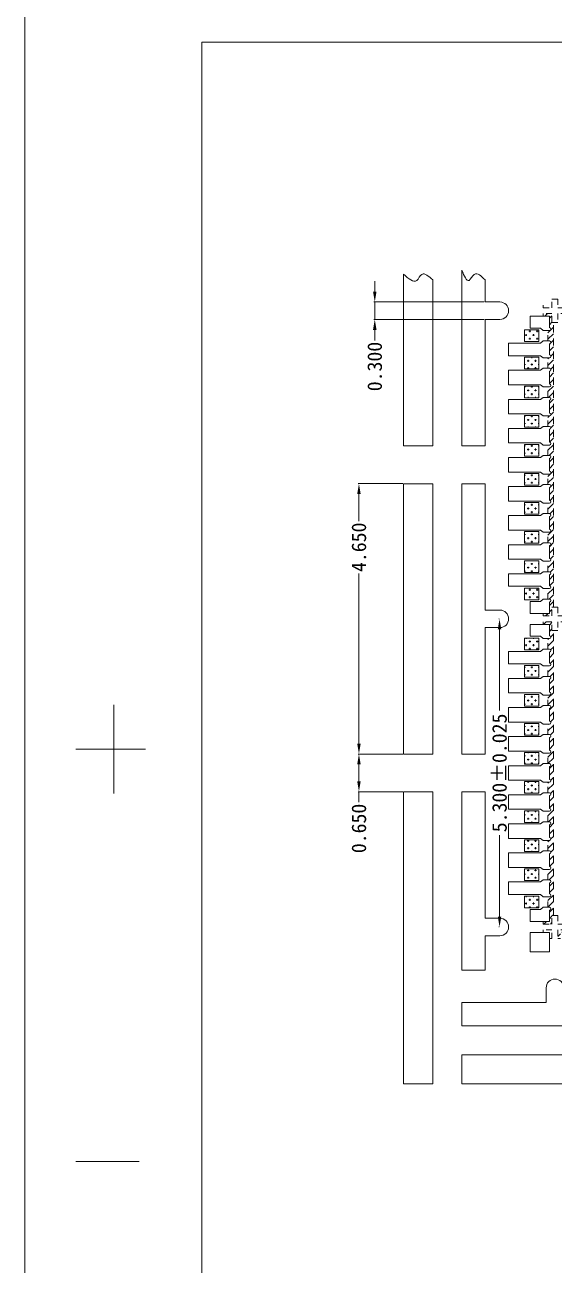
# Model space of a CAD drawing. Header units: millimetres. Extents: x 4544 to 5081, y 1539 to 1788.
# Drawn here: x 5007.28 to 5016.38, y 1755.67 to 1777 of the extents above; entities that cross this region are included whole.
import ezdxf

# ---------------------------------------------------------------- set-up
doc = ezdxf.new("R2010")
doc.units = ezdxf.units.MM
doc.linetypes.add('HIDDEN', pattern=[0.375, 0.25, -0.125])
for name, color, linetype in [('1D', 4, 'Continuous'), ('2D', 4, 'Continuous'), ('EACH', 4, 'Continuous'), ('PLATING', 3, 'Continuous'), ('图层1实体', 7, 'Continuous')]:
    doc.layers.add(name, color=color, linetype=linetype)
doc.layers.add('标注线', color=3, linetype='Continuous', lineweight=18)
doc.styles.get("Standard").update_dxf_attribs({"font": ''})
doc.styles.get('Standard').set_extended_font_data('SimSun')
doc.dimstyles.new('ISO-25', dxfattribs={"dimtxt": 0.1, "dimasz": 0.08, "dimexe": 0.015, "dimexo": 0.015, "dimgap": 0.02, "dimtad": 0, "dimzin": 1, "dimdsep": 46, "dimtxsty": 'Standard', "dimcen": 0.1, "dimadec": 0, "dimazin": 0, "dimtfac": 1, "dimtmove": 0, "dimatfit": 3, "dimfxl": 1, "dimarcsym": 0})
pattern_1 = [(0, (-4196.66482, -1663.62), (0.0635, 0.0635), [0.03175, -0.09525]), (90, (-4196.64895, -1663.63588), (-0.0635, 0.0635), [0.03175, -0.09525])]
pattern_2 = [(0, (-4198.41482, -1663.62), (0.0635, 0.0635), [0.03175, -0.09525]), (90, (-4198.39895, -1663.63588), (-0.0635, 0.0635), [0.03175, -0.09525])]

# ---------------------------------------------------------------- blocks, each defined once
blk = doc.blocks.new('*D208')
at = {"layer": 'Defpoints', "color": 0}
for p in [(5015.446, 1766.785), (5015.44, 1761.485), (5015.446, 1761.485)]:
    blk.add_point(p, dxfattribs=at)
at = {"layer": '标注线', "color": 0, "lineweight": 5}
for p, q in [((5015.431, 1766.785), (5015.425, 1766.785)), ((5015.44, 1766.605), (5015.44, 1765.206)), ((5015.44, 1761.665), (5015.44, 1763.064)), ((5015.431, 1761.485), (5015.425, 1761.485))]:
    blk.add_line(p, q, dxfattribs=at)
at = {"layer": '标注线', "color": 0}
for points in [[(5015.47, 1766.605), (5015.41, 1766.605), (5015.44, 1766.785)], [(5015.41, 1761.665), (5015.47, 1761.665), (5015.44, 1761.485)]]:
    blk.add_solid(points, dxfattribs=at)
at = {"layer": '标注线', "color": 0, "lineweight": 5, "insert": (5015.44, 1764.135), "char_height": 0.25, "attachment_point": 5, "rotation": 90}
blk.add_mtext('5.300%%p0.025', dxfattribs=at)
blk = doc.blocks.new('*D211')
at = {"layer": 'Defpoints', "color": 0}
for p in [(5013.776, 1764.46), (5013.023, 1763.81), (5013.791, 1763.81)]:
    blk.add_point(p, dxfattribs=at)
at = {"layer": '标注线', "color": 0, "lineweight": 5}
for p, q in [((5013.761, 1764.46), (5013.008, 1764.46)), ((5013.023, 1764.28), (5013.023, 1763.99)), ((5013.776, 1763.81), (5013.008, 1763.81)), ((5013.023, 1763.81), (5013.023, 1763.63))]:
    blk.add_line(p, q, dxfattribs=at)
at = {"layer": '标注线', "color": 0}
for points in [[(5013.053, 1764.28), (5012.993, 1764.28), (5013.023, 1764.46)], [(5012.993, 1763.99), (5013.053, 1763.99), (5013.023, 1763.81)]]:
    blk.add_solid(points, dxfattribs=at)
at = {"layer": '标注线', "color": 0, "lineweight": 5, "insert": (5013.023, 1763.18), "char_height": 0.25, "attachment_point": 5, "rotation": 90}
blk.add_mtext('0.650', dxfattribs=at)
blk = doc.blocks.new('*D249')
at = {"layer": 'Defpoints', "color": 0}
for p in [(5013.023, 1769.11), (5013.791, 1769.11), (5013.791, 1764.46)]:
    blk.add_point(p, dxfattribs=at)
at = {"layer": '标注线', "color": 0, "lineweight": 5}
for p, q in [((5013.776, 1769.11), (5013.008, 1769.11)), ((5013.023, 1768.93), (5013.023, 1768.467)), ((5013.023, 1764.64), (5013.023, 1767.564)), ((5013.776, 1764.46), (5013.008, 1764.46))]:
    blk.add_line(p, q, dxfattribs=at)
at = {"layer": '标注线', "color": 0}
for points in [[(5013.053, 1768.93), (5012.993, 1768.93), (5013.023, 1769.11)], [(5012.993, 1764.64), (5013.053, 1764.64), (5013.023, 1764.46)]]:
    blk.add_solid(points, dxfattribs=at)
at = {"layer": '标注线', "color": 0, "lineweight": 5, "insert": (5013.023, 1768.016), "char_height": 0.25, "attachment_point": 5, "rotation": 90}
blk.add_mtext('4.650', dxfattribs=at)
blk = doc.blocks.new('*D256')
at = {"layer": 'Defpoints', "color": 0}
for p in [(5015.191, 1772.235), (5013.295, 1771.935), (5015.191, 1771.935)]:
    blk.add_point(p, dxfattribs=at)
at = {"layer": '标注线', "color": 0, "lineweight": 5}
for p, q in [((5013.295, 1772.415), (5013.295, 1772.595)), ((5015.176, 1772.235), (5013.28, 1772.235)), ((5013.295, 1772.235), (5013.295, 1771.935)), ((5015.176, 1771.935), (5013.28, 1771.935)), ((5013.295, 1771.755), (5013.295, 1771.575))]:
    blk.add_line(p, q, dxfattribs=at)
at = {"layer": '标注线', "color": 0}
for points in [[(5013.265, 1772.415), (5013.325, 1772.415), (5013.295, 1772.235)], [(5013.325, 1771.755), (5013.265, 1771.755), (5013.295, 1771.935)]]:
    blk.add_solid(points, dxfattribs=at)
at = {"layer": '标注线', "color": 0, "lineweight": 5, "insert": (5013.295, 1771.125), "char_height": 0.25, "attachment_point": 5, "rotation": 90}
blk.add_mtext('0.300', dxfattribs=at)

msp = doc.modelspace()

# ---------------------------------------------------------------- hatches: boundary and pattern name
at = {"layer": 'EACH', "lineweight": 5}
h = msp.add_hatch(dxfattribs=at)
h.set_pattern_fill('ANSI31', color=256, scale=0.025)
h.paths.add_polyline_path([(5016.2964, 1766.6896), (5016.2964, 1766.4946, -1), (5016.2964, 1766.4446), (5016.2714, 1766.4446), (5016.2714, 1766.2646), (5016.2964, 1766.2646, -1), (5016.2964, 1766.2146), (5016.2964, 1766.0246, -1), (5016.2964, 1765.9746), (5016.2714, 1765.9746), (5016.2714, 1765.7946), (5016.2964, 1765.7946, -1), (5016.2964, 1765.7446), (5016.2964, 1765.5246, -1), (5016.2964, 1765.4746), (5016.2714, 1765.4746), (5016.2714, 1765.2946), (5016.2964, 1765.2946, -1), (5016.2964, 1765.2446), (5016.2964, 1765.0246, -1), (5016.2964, 1764.9746), (5016.2714, 1764.9746), (5016.2714, 1764.7946), (5016.2964, 1764.7946, -1), (5016.2964, 1764.7446), (5016.2964, 1764.5246, -1), (5016.2964, 1764.4746), (5016.2714, 1764.4746), (5016.2714, 1764.2946), (5016.2964, 1764.2946, -1), (5016.2964, 1764.2446), (5016.2964, 1764.0246, -1), (5016.2964, 1763.9746), (5016.2714, 1763.9746), (5016.2714, 1763.7946), (5016.2964, 1763.7946, -1), (5016.2964, 1763.7446), (5016.2964, 1763.5246, -1), (5016.2964, 1763.4746), (5016.2714, 1763.4746), (5016.2714, 1763.2946), (5016.2964, 1763.2946, -1), (5016.2964, 1763.2446), (5016.2964, 1763.0246, -1), (5016.2964, 1762.9746), (5016.2714, 1762.9746), (5016.2714, 1762.7946), (5016.2964, 1762.7946, -1), (5016.2964, 1762.7446), (5016.2964, 1762.5246, -1), (5016.2964, 1762.4746), (5016.2714, 1762.4746), (5016.2714, 1762.2946), (5016.2964, 1762.2946, -1), (5016.2964, 1762.2446), (5016.2964, 1762.0546, -1), (5016.2964, 1762.0046), (5016.2714, 1762.0046), (5016.2714, 1761.8246), (5016.2964, 1761.8246, -1), (5016.2964, 1761.7746), (5016.2964, 1761.5796), (5016.1914, 1761.5796), (5016.1914, 1761.5346), (5016.3414, 1761.5346), (5016.3414, 1761.6846), (5016.3664, 1761.6846), (5016.3664, 1766.5846), (5016.3414, 1766.5846), (5016.3414, 1766.7346), (5016.1914, 1766.7346), (5016.1914, 1766.6896)])
h.paths.add_polyline_path([(5016.4414, 1761.2846), (5016.4414, 1761.4346), (5016.5914, 1761.4346), (5016.5914, 1761.4596), (5021.4914, 1761.4596), (5021.4914, 1761.4346), (5021.6414, 1761.4346), (5021.6414, 1761.2846), (5021.5964, 1761.2846), (5021.5964, 1761.3896), (5021.4014, 1761.3896, 1), (5021.3514, 1761.3896), (5021.3514, 1761.3646), (5021.1714, 1761.3646), (5021.1714, 1761.3896, 1), (5021.1214, 1761.3896), (5020.9314, 1761.3896, 1), (5020.8814, 1761.3896), (5020.8814, 1761.3646), (5020.7014, 1761.3646), (5020.7014, 1761.3896, 1), (5020.6514, 1761.3896), (5020.4314, 1761.3896, 1), (5020.3814, 1761.3896), (5020.3814, 1761.3646), (5020.2014, 1761.3646), (5020.2014, 1761.3896, 1), (5020.1514, 1761.3896), (5019.9314, 1761.3896, 1), (5019.8814, 1761.3896), (5019.8814, 1761.3646), (5019.7014, 1761.3646), (5019.7014, 1761.3896, 1), (5019.6514, 1761.3896), (5019.4314, 1761.3896, 1), (5019.3814, 1761.3896), (5019.3814, 1761.3646), (5019.2014, 1761.3646), (5019.2014, 1761.3896, 1), (5019.1514, 1761.3896), (5018.9314, 1761.3896, 1), (5018.8814, 1761.3896), (5018.8814, 1761.3646), (5018.7014, 1761.3646), (5018.7014, 1761.3896, 1), (5018.6514, 1761.3896), (5018.4314, 1761.3896, 1), (5018.3814, 1761.3896), (5018.3814, 1761.3646), (5018.2014, 1761.3646), (5018.2014, 1761.3896, 1), (5018.1514, 1761.3896), (5017.9314, 1761.3896, 1), (5017.8814, 1761.3896), (5017.8814, 1761.3646), (5017.7014, 1761.3646), (5017.7014, 1761.3896, 1), (5017.6514, 1761.3896), (5017.4314, 1761.3896, 1), (5017.3814, 1761.3896), (5017.3814, 1761.3646), (5017.2014, 1761.3646), (5017.2014, 1761.3896, 1), (5017.1514, 1761.3896), (5016.9614, 1761.3896, 1), (5016.9114, 1761.3896), (5016.9114, 1761.3646), (5016.7314, 1761.3646), (5016.7314, 1761.3896, 1), (5016.6814, 1761.3896), (5016.4864, 1761.3896), (5016.4864, 1761.2846)])
h.paths.add_polyline_path([(5021.7414, 1761.2846), (5021.7414, 1761.4346), (5021.8914, 1761.4346), (5021.8914, 1761.4596), (5026.7914, 1761.4596), (5026.7914, 1761.4346), (5026.9414, 1761.4346), (5026.9414, 1761.2846), (5026.8964, 1761.2846), (5026.8964, 1761.3896), (5026.7014, 1761.3896, 1), (5026.6514, 1761.3896), (5026.6514, 1761.3646), (5026.4714, 1761.3646), (5026.4714, 1761.3896, 1), (5026.4214, 1761.3896), (5026.2314, 1761.3896, 1), (5026.1814, 1761.3896), (5026.1814, 1761.3646), (5026.0014, 1761.3646), (5026.0014, 1761.3896, 1), (5025.9514, 1761.3896), (5025.7314, 1761.3896, 1), (5025.6814, 1761.3896), (5025.6814, 1761.3646), (5025.5014, 1761.3646), (5025.5014, 1761.3896, 1), (5025.4514, 1761.3896), (5025.2314, 1761.3896, 1), (5025.1814, 1761.3896), (5025.1814, 1761.3646), (5025.0014, 1761.3646), (5025.0014, 1761.3896, 1), (5024.9514, 1761.3896), (5024.7314, 1761.3896, 1), (5024.6814, 1761.3896), (5024.6814, 1761.3646), (5024.5014, 1761.3646), (5024.5014, 1761.3896, 1), (5024.4514, 1761.3896), (5024.2314, 1761.3896, 1), (5024.1814, 1761.3896), (5024.1814, 1761.3646), (5024.0014, 1761.3646), (5024.0014, 1761.3896, 1), (5023.9514, 1761.3896), (5023.7314, 1761.3896, 1), (5023.6814, 1761.3896), (5023.6814, 1761.3646), (5023.5014, 1761.3646), (5023.5014, 1761.3896, 1), (5023.4514, 1761.3896), (5023.2314, 1761.3896, 1), (5023.1814, 1761.3896), (5023.1814, 1761.3646), (5023.0014, 1761.3646), (5023.0014, 1761.3896, 1), (5022.9514, 1761.3896), (5022.7314, 1761.3896, 1), (5022.6814, 1761.3896), (5022.6814, 1761.3646), (5022.5014, 1761.3646), (5022.5014, 1761.3896, 1), (5022.4514, 1761.3896), (5022.2614, 1761.3896, 1), (5022.2114, 1761.3896), (5022.2114, 1761.3646), (5022.0314, 1761.3646), (5022.0314, 1761.3896, 1), (5021.9814, 1761.3896), (5021.7864, 1761.3896), (5021.7864, 1761.2846)])
h.paths.add_polyline_path([(5016.2964, 1771.9896), (5016.2964, 1771.7946, -1), (5016.2964, 1771.7446), (5016.2714, 1771.7446), (5016.2714, 1771.5646), (5016.2964, 1771.5646, -1), (5016.2964, 1771.5146), (5016.2964, 1771.3246, -1), (5016.2964, 1771.2746), (5016.2714, 1771.2746), (5016.2714, 1771.0946), (5016.2964, 1771.0946, -1), (5016.2964, 1771.0446), (5016.2964, 1770.8246, -1), (5016.2964, 1770.7746), (5016.2714, 1770.7746), (5016.2714, 1770.5946), (5016.2964, 1770.5946, -1), (5016.2964, 1770.5446), (5016.2964, 1770.3246, -1), (5016.2964, 1770.2746), (5016.2714, 1770.2746), (5016.2714, 1770.0946), (5016.2964, 1770.0946, -1), (5016.2964, 1770.0446), (5016.2964, 1769.8246, -1), (5016.2964, 1769.7746), (5016.2714, 1769.7746), (5016.2714, 1769.5946), (5016.2964, 1769.5946, -1), (5016.2964, 1769.5446), (5016.2964, 1769.3246, -1), (5016.2964, 1769.2746), (5016.2714, 1769.2746), (5016.2714, 1769.0946), (5016.2964, 1769.0946, -1), (5016.2964, 1769.0446), (5016.2964, 1768.8246, -1), (5016.2964, 1768.7746), (5016.2714, 1768.7746), (5016.2714, 1768.5946), (5016.2964, 1768.5946, -1), (5016.2964, 1768.5446), (5016.2964, 1768.3246, -1), (5016.2964, 1768.2746), (5016.2714, 1768.2746), (5016.2714, 1768.0946), (5016.2964, 1768.0946, -1), (5016.2964, 1768.0446), (5016.2964, 1767.8246, -1), (5016.2964, 1767.7746), (5016.2714, 1767.7746), (5016.2714, 1767.5946), (5016.2964, 1767.5946, -1), (5016.2964, 1767.5446), (5016.2964, 1767.3546, -1), (5016.2964, 1767.3046), (5016.2714, 1767.3046), (5016.2714, 1767.1246), (5016.2964, 1767.1246, -1), (5016.2964, 1767.0746), (5016.2964, 1766.8796), (5016.1914, 1766.8796), (5016.1914, 1766.8346), (5016.3414, 1766.8346), (5016.3414, 1766.9846), (5016.3664, 1766.9846), (5016.3664, 1771.8846), (5016.3414, 1771.8846), (5016.3414, 1772.0346), (5016.1914, 1772.0346), (5016.1914, 1771.9896)])
at = {"layer": 'PLATING', "lineweight": 5}
h = msp.add_hatch(dxfattribs=at)
h.set_pattern_fill('CROSS', color=3, scale=0.01)
h.set_pattern_definition(pattern_2)
h.paths.add_polyline_path([(5016.1164, 1771.7546), (5016.1164, 1771.5546), (5015.8664, 1771.5546), (5015.8664, 1771.7546)])
h = msp.add_hatch(dxfattribs=at)
h.set_pattern_fill('CROSS', color=3, scale=0.01)
h.set_pattern_definition(pattern_1)
h.paths.add_polyline_path([(5016.1164, 1771.2846), (5016.1164, 1771.0846), (5015.8664, 1771.0846), (5015.8664, 1771.2846)])
h = msp.add_hatch(dxfattribs=at)
h.set_pattern_fill('CROSS', color=3, scale=0.01)
h.set_pattern_definition(pattern_1)
h.paths.add_polyline_path([(5016.1164, 1770.7846), (5016.1164, 1770.5846), (5015.8664, 1770.5846), (5015.8664, 1770.7846)])
h = msp.add_hatch(dxfattribs=at)
h.set_pattern_fill('CROSS', color=3, scale=0.01)
h.set_pattern_definition(pattern_1)
h.paths.add_polyline_path([(5016.1164, 1770.2846), (5016.1164, 1770.0846), (5015.8664, 1770.0846), (5015.8664, 1770.2846)])
h = msp.add_hatch(dxfattribs=at)
h.set_pattern_fill('CROSS', color=3, scale=0.01)
h.set_pattern_definition(pattern_1)
h.paths.add_polyline_path([(5016.1164, 1769.7846), (5016.1164, 1769.5846), (5015.8664, 1769.5846), (5015.8664, 1769.7846)])
h = msp.add_hatch(dxfattribs=at)
h.set_pattern_fill('CROSS', color=3, scale=0.01)
h.set_pattern_definition(pattern_1)
h.paths.add_polyline_path([(5016.1164, 1769.2846), (5016.1164, 1769.0846), (5015.8664, 1769.0846), (5015.8664, 1769.2846)])
h = msp.add_hatch(dxfattribs=at)
h.set_pattern_fill('CROSS', color=3, scale=0.01)
h.set_pattern_definition(pattern_1)
h.paths.add_polyline_path([(5016.1164, 1768.7846), (5016.1164, 1768.5846), (5015.8664, 1768.5846), (5015.8664, 1768.7846)])
h = msp.add_hatch(dxfattribs=at)
h.set_pattern_fill('CROSS', color=3, scale=0.01)
h.set_pattern_definition(pattern_1)
h.paths.add_polyline_path([(5016.1164, 1768.2846), (5016.1164, 1768.0846), (5015.8664, 1768.0846), (5015.8664, 1768.2846)])
h = msp.add_hatch(dxfattribs=at)
h.set_pattern_fill('CROSS', color=3, scale=0.01)
h.set_pattern_definition(pattern_1)
h.paths.add_polyline_path([(5016.1164, 1767.7846), (5016.1164, 1767.5846), (5015.8664, 1767.5846), (5015.8664, 1767.7846)])
h = msp.add_hatch(dxfattribs=at)
h.set_pattern_fill('CROSS', color=3, scale=0.01)
h.set_pattern_definition(pattern_2)
h.paths.add_polyline_path([(5015.8664, 1767.1146), (5015.8664, 1767.3146), (5016.1164, 1767.3146), (5016.1164, 1767.1146)])
h = msp.add_hatch(dxfattribs=at)
h.set_pattern_fill('CROSS', color=3, scale=0.01)
h.set_pattern_definition(pattern_2)
h.paths.add_polyline_path([(5016.1164, 1766.4546), (5016.1164, 1766.2546), (5015.8664, 1766.2546), (5015.8664, 1766.4546)])
h = msp.add_hatch(dxfattribs=at)
h.set_pattern_fill('CROSS', color=3, scale=0.01)
h.set_pattern_definition(pattern_1)
h.paths.add_polyline_path([(5016.1164, 1765.9846), (5016.1164, 1765.7846), (5015.8664, 1765.7846), (5015.8664, 1765.9846)])
h = msp.add_hatch(dxfattribs=at)
h.set_pattern_fill('CROSS', color=3, scale=0.01)
h.set_pattern_definition(pattern_1)
h.paths.add_polyline_path([(5016.1164, 1765.4846), (5016.1164, 1765.2846), (5015.8664, 1765.2846), (5015.8664, 1765.4846)])
h = msp.add_hatch(dxfattribs=at)
h.set_pattern_fill('CROSS', color=3, scale=0.01)
h.set_pattern_definition(pattern_1)
h.paths.add_polyline_path([(5016.1164, 1764.9846), (5016.1164, 1764.7846), (5015.8664, 1764.7846), (5015.8664, 1764.9846)])
h = msp.add_hatch(dxfattribs=at)
h.set_pattern_fill('CROSS', color=3, scale=0.01)
h.set_pattern_definition(pattern_1)
h.paths.add_polyline_path([(5016.1164, 1764.4846), (5016.1164, 1764.2846), (5015.8664, 1764.2846), (5015.8664, 1764.4846)])
h = msp.add_hatch(dxfattribs=at)
h.set_pattern_fill('CROSS', color=3, scale=0.01)
h.set_pattern_definition(pattern_1)
h.paths.add_polyline_path([(5016.1164, 1763.9846), (5016.1164, 1763.7846), (5015.8664, 1763.7846), (5015.8664, 1763.9846)])
h = msp.add_hatch(dxfattribs=at)
h.set_pattern_fill('CROSS', color=3, scale=0.01)
h.set_pattern_definition(pattern_1)
h.paths.add_polyline_path([(5016.1164, 1763.4846), (5016.1164, 1763.2846), (5015.8664, 1763.2846), (5015.8664, 1763.4846)])
h = msp.add_hatch(dxfattribs=at)
h.set_pattern_fill('CROSS', color=3, scale=0.01)
h.set_pattern_definition(pattern_1)
h.paths.add_polyline_path([(5016.1164, 1762.9846), (5016.1164, 1762.7846), (5015.8664, 1762.7846), (5015.8664, 1762.9846)])
h = msp.add_hatch(dxfattribs=at)
h.set_pattern_fill('CROSS', color=3, scale=0.01)
h.set_pattern_definition(pattern_1)
h.paths.add_polyline_path([(5016.1164, 1762.4846), (5016.1164, 1762.2846), (5015.8664, 1762.2846), (5015.8664, 1762.4846)])
h = msp.add_hatch(dxfattribs=at)
h.set_pattern_fill('CROSS', color=3, scale=0.01)
h.set_pattern_definition(pattern_2)
h.paths.add_polyline_path([(5015.8664, 1761.8146), (5015.8664, 1762.0146), (5016.1164, 1762.0146), (5016.1164, 1761.8146)])

# ---------------------------------------------------------------- linework, layer by layer
at = {"lineweight": 5}
for p, q in [((5015.9664, 1771.9896), (5015.9664, 1771.7846)), ((5016.1414, 1771.7846), (5015.9664, 1771.7846)), ((5016.1914, 1771.7446), (5016.1414, 1771.7846)), ((5016.2964, 1771.7446), (5016.1914, 1771.7446)), ((5015.5914, 1771.5246), (5015.5914, 1771.3096)), ((5016.1414, 1771.5246), (5015.5914, 1771.5246)), ((5016.1914, 1771.5646), (5016.1414, 1771.5246)), ((5016.2964, 1771.5646), (5016.1914, 1771.5646)), ((5016.1414, 1771.3096), (5015.5914, 1771.3096)), ((5016.1914, 1771.2746), (5016.1414, 1771.3096)), ((5016.2964, 1771.2746), (5016.1914, 1771.2746)), ((5015.5914, 1771.0596), (5015.5914, 1770.8096)), ((5016.1414, 1771.0596), (5015.5914, 1771.0596)), ((5016.1914, 1771.0946), (5016.1414, 1771.0596)), ((5016.2964, 1771.0946), (5016.1914, 1771.0946)), ((5016.1414, 1770.8096), (5015.5914, 1770.8096)), ((5016.1914, 1770.7746), (5016.1414, 1770.8096)), ((5016.2964, 1770.7746), (5016.1914, 1770.7746)), ((5015.5914, 1770.5596), (5015.5914, 1770.3096)), ((5016.1414, 1770.5596), (5015.5914, 1770.5596)), ((5016.1914, 1770.5946), (5016.1414, 1770.5596)), ((5016.2964, 1770.5946), (5016.1914, 1770.5946)), ((5016.1414, 1770.3096), (5015.5914, 1770.3096)), ((5016.1914, 1770.2746), (5016.1414, 1770.3096)), ((5016.2964, 1770.2746), (5016.1914, 1770.2746)), ((5015.5914, 1770.0596), (5015.5914, 1769.8096)), ((5016.1414, 1770.0596), (5015.5914, 1770.0596)), ((5016.1914, 1770.0946), (5016.1414, 1770.0596)), ((5016.2964, 1770.0946), (5016.1914, 1770.0946)), ((5016.1414, 1769.8096), (5015.5914, 1769.8096)), ((5016.1914, 1769.7746), (5016.1414, 1769.8096)), ((5016.2964, 1769.7746), (5016.1914, 1769.7746)), ((5015.5914, 1769.5596), (5015.5914, 1769.3096)), ((5016.1414, 1769.5596), (5015.5914, 1769.5596)), ((5016.1914, 1769.5946), (5016.1414, 1769.5596)), ((5016.2964, 1769.5946), (5016.1914, 1769.5946)), ((5016.1414, 1769.3096), (5015.5914, 1769.3096)), ((5016.1914, 1769.2746), (5016.1414, 1769.3096)), ((5016.2964, 1769.2746), (5016.1914, 1769.2746)), ((5015.5914, 1769.0596), (5015.5914, 1768.8096)), ((5016.1414, 1769.0596), (5015.5914, 1769.0596)), ((5016.1914, 1769.0946), (5016.1414, 1769.0596)), ((5016.2964, 1769.0946), (5016.1914, 1769.0946)), ((5016.1414, 1768.8096), (5015.5914, 1768.8096)), ((5016.1914, 1768.7746), (5016.1414, 1768.8096)), ((5016.2964, 1768.7746), (5016.1914, 1768.7746)), ((5015.5914, 1768.5596), (5015.5914, 1768.3096)), ((5016.1414, 1768.5596), (5015.5914, 1768.5596)), ((5016.1914, 1768.5946), (5016.1414, 1768.5596)), ((5016.2964, 1768.5946), (5016.1914, 1768.5946)), ((5016.1414, 1768.3096), (5015.5914, 1768.3096)), ((5016.1914, 1768.2746), (5016.1414, 1768.3096)), ((5016.2964, 1768.2746), (5016.1914, 1768.2746)), ((5015.5914, 1768.0596), (5015.5914, 1767.8096)), ((5016.1414, 1768.0596), (5015.5914, 1768.0596)), ((5016.1914, 1768.0946), (5016.1414, 1768.0596)), ((5016.2964, 1768.0946), (5016.1914, 1768.0946)), ((5016.1414, 1767.8096), (5015.5914, 1767.8096)), ((5016.1914, 1767.7746), (5016.1414, 1767.8096)), ((5016.2964, 1767.7746), (5016.1914, 1767.7746)), ((5015.5914, 1767.5596), (5015.5914, 1767.3446)), ((5016.1414, 1767.5596), (5015.5914, 1767.5596)), ((5016.1914, 1767.5946), (5016.1414, 1767.5596)), ((5016.2964, 1767.5946), (5016.1914, 1767.5946)), ((5016.1414, 1767.3446), (5015.5914, 1767.3446)), ((5016.1914, 1767.3046), (5016.1414, 1767.3446)), ((5016.1914, 1767.1246), (5016.1414, 1767.0846)), ((5016.2964, 1767.3046), (5016.1914, 1767.3046)), ((5016.2964, 1767.1246), (5016.1914, 1767.1246)), ((5015.9664, 1766.8796), (5015.9664, 1767.0846)), ((5016.1414, 1767.0846), (5015.9664, 1767.0846)), ((5015.9664, 1766.6896), (5015.9664, 1766.4846)), ((5016.1414, 1766.4846), (5015.9664, 1766.4846)), ((5016.1914, 1766.4446), (5016.1414, 1766.4846)), ((5016.1914, 1766.2646), (5016.1414, 1766.2246)), ((5016.2964, 1766.4446), (5016.1914, 1766.4446)), ((5016.2964, 1766.2646), (5016.1914, 1766.2646)), ((5015.5914, 1766.2246), (5015.5914, 1766.0096)), ((5016.1414, 1766.2246), (5015.5914, 1766.2246)), ((5016.1414, 1766.0096), (5015.5914, 1766.0096)), ((5016.1914, 1765.9746), (5016.1414, 1766.0096)), ((5016.2964, 1765.9746), (5016.1914, 1765.9746)), ((5015.5914, 1765.7596), (5015.5914, 1765.5096)), ((5016.1414, 1765.7596), (5015.5914, 1765.7596)), ((5016.1914, 1765.7946), (5016.1414, 1765.7596)), ((5016.2964, 1765.7946), (5016.1914, 1765.7946)), ((5016.1414, 1765.5096), (5015.5914, 1765.5096)), ((5016.1914, 1765.4746), (5016.1414, 1765.5096)), ((5016.2964, 1765.4746), (5016.1914, 1765.4746)), ((5015.5914, 1765.2596), (5015.5914, 1765.0096)), ((5016.1414, 1765.2596), (5015.5914, 1765.2596)), ((5016.1914, 1765.2946), (5016.1414, 1765.2596)), ((5016.2964, 1765.2946), (5016.1914, 1765.2946)), ((5016.1414, 1765.0096), (5015.5914, 1765.0096)), ((5016.1914, 1764.9746), (5016.1414, 1765.0096)), ((5016.1914, 1764.7946), (5016.1414, 1764.7596)), ((5016.2964, 1764.9746), (5016.1914, 1764.9746)), ((5016.2964, 1764.7946), (5016.1914, 1764.7946)), ((5015.5914, 1764.7596), (5015.5914, 1764.5096)), ((5016.1414, 1764.7596), (5015.5914, 1764.7596)), ((5016.1414, 1764.5096), (5015.5914, 1764.5096)), ((5016.1914, 1764.4746), (5016.1414, 1764.5096)), ((5016.2964, 1764.4746), (5016.1914, 1764.4746)), ((5015.5914, 1764.2596), (5015.5914, 1764.0096)), ((5016.1414, 1764.2596), (5015.5914, 1764.2596)), ((5016.1914, 1764.2946), (5016.1414, 1764.2596)), ((5016.2964, 1764.2946), (5016.1914, 1764.2946)), ((5016.1414, 1764.0096), (5015.5914, 1764.0096)), ((5016.1914, 1763.9746), (5016.1414, 1764.0096)), ((5016.2964, 1763.9746), (5016.1914, 1763.9746)), ((5014.2914, 1763.8096), (5013.7914, 1763.8096)), ((5015.1914, 1763.8096), (5014.7914, 1763.8096)), ((5014.7914, 1763.8096), (5014.7914, 1760.7396)), ((5015.1914, 1761.6346), (5015.1914, 1763.8096)), ((5015.5914, 1763.7596), (5015.5914, 1763.5096)), ((5016.1414, 1763.7596), (5015.5914, 1763.7596)), ((5016.1914, 1763.7946), (5016.1414, 1763.7596)), ((5016.2964, 1763.7946), (5016.1914, 1763.7946)), ((5016.1414, 1763.5096), (5015.5914, 1763.5096)), ((5016.1914, 1763.4746), (5016.1414, 1763.5096)), ((5016.1914, 1763.2946), (5016.1414, 1763.2596)), ((5016.2964, 1763.4746), (5016.1914, 1763.4746)), ((5016.2964, 1763.2946), (5016.1914, 1763.2946)), ((5015.5914, 1763.2596), (5015.5914, 1763.0096)), ((5016.1414, 1763.2596), (5015.5914, 1763.2596)), ((5016.1414, 1763.0096), (5015.5914, 1763.0096)), ((5016.1914, 1762.9746), (5016.1414, 1763.0096)), ((5016.2964, 1762.9746), (5016.1914, 1762.9746)), ((5015.5914, 1762.7596), (5015.5914, 1762.5096)), ((5016.1414, 1762.7596), (5015.5914, 1762.7596)), ((5016.1914, 1762.7946), (5016.1414, 1762.7596)), ((5016.2964, 1762.7946), (5016.1914, 1762.7946)), ((5016.1414, 1762.5096), (5015.5914, 1762.5096)), ((5016.1914, 1762.4746), (5016.1414, 1762.5096)), ((5016.2964, 1762.4746), (5016.1914, 1762.4746)), ((5015.5914, 1762.2596), (5015.5914, 1762.0446)), ((5016.1414, 1762.2596), (5015.5914, 1762.2596)), ((5016.1914, 1762.2946), (5016.1414, 1762.2596)), ((5016.2964, 1762.2946), (5016.1914, 1762.2946)), ((5016.1414, 1762.0446), (5015.5914, 1762.0446)), ((5016.1914, 1762.0046), (5016.1414, 1762.0446)), ((5016.2964, 1762.0046), (5016.1914, 1762.0046)), ((5015.9664, 1761.5796), (5015.9664, 1761.7846)), ((5016.1414, 1761.7846), (5015.9664, 1761.7846)), ((5016.1914, 1761.8246), (5016.1414, 1761.7846)), ((5016.2964, 1761.8246), (5016.1914, 1761.8246)), ((5015.4464, 1761.6346), (5015.1914, 1761.6346)), ((5015.1914, 1761.3346), (5015.4464, 1761.3346)), ((5015.1914, 1760.7396), (5015.1914, 1761.3346)), ((5015.1914, 1760.7396), (5014.7914, 1760.7396)), ((5016.2414, 1760.4396), (5016.2414, 1760.1846)), ((5014.7914, 1760.1846), (5014.7914, 1759.7846)), ((5016.2414, 1760.1846), (5014.7914, 1760.1846)), ((5014.7914, 1759.7846), (5018.7164, 1759.7846))]:
    msp.add_line(p, q, dxfattribs=at)
at = {"color": 1, "lineweight": 5}
for p, q in [((5014.2914, 1769.7596), (5013.7914, 1769.7596)), ((5014.2914, 1769.1096), (5013.7914, 1769.1096)), ((5014.2914, 1764.4596), (5013.7914, 1764.4596))]:
    msp.add_line(p, q, dxfattribs=at)
for points in [[(5013.7914, 1769.7596), (5013.7914, 1772.7127)], [(5014.2914, 1772.6159), (5014.2914, 1769.7596)], [(5013.7914, 1764.4596), (5013.7914, 1769.1096)], [(5014.2914, 1769.1096), (5014.2914, 1764.4596)]]:
    msp.add_lwpolyline(points, dxfattribs=at)
at = {"lineweight": 5}
msp.add_lwpolyline([(5014.7914, 1772.7843), (5014.7914, 1769.7596), (5015.1914, 1769.7596), (5015.1914, 1771.9346), (5015.4464, 1771.9346, 1), (5015.4464, 1772.2346), (5015.1914, 1772.2346), (5015.1914, 1772.6159)], format="xyb", dxfattribs=at)
for points in [[(5016.2964, 1771.7946), (5016.2964, 1771.9896), (5015.9664, 1771.9896)], [(5016.2964, 1771.3246), (5016.2964, 1771.5146)], [(5016.2964, 1770.8246), (5016.2964, 1771.0446)], [(5016.2964, 1770.3246), (5016.2964, 1770.5446)], [(5016.2964, 1769.8246), (5016.2964, 1770.0446)], [(5016.2964, 1769.3246), (5016.2964, 1769.5446)], [(5016.2964, 1768.8246), (5016.2964, 1769.0446)], [(5016.2964, 1768.3246), (5016.2964, 1768.5446)], [(5016.2964, 1767.8246), (5016.2964, 1768.0446)], [(5016.2964, 1767.3546), (5016.2964, 1767.5446)], [(5015.9664, 1766.8796), (5016.2964, 1766.8796), (5016.2964, 1767.0746)], [(5016.2964, 1766.4946), (5016.2964, 1766.6896), (5015.9664, 1766.6896)], [(5016.2964, 1766.0246), (5016.2964, 1766.2146)], [(5016.2964, 1765.5246), (5016.2964, 1765.7446)], [(5016.2964, 1765.0246), (5016.2964, 1765.2446)], [(5016.2964, 1764.5246), (5016.2964, 1764.7446)], [(5016.2964, 1764.0246), (5016.2964, 1764.2446)], [(5014.2914, 1763.8096), (5014.2914, 1758.7846), (5013.7914, 1758.7846), (5013.7914, 1763.8096)], [(5016.2964, 1763.5246), (5016.2964, 1763.7446)], [(5016.2964, 1763.0246), (5016.2964, 1763.2446)], [(5016.2964, 1762.5246), (5016.2964, 1762.7446)], [(5016.2964, 1762.0546), (5016.2964, 1762.2446)], [(5015.9664, 1761.5796), (5016.2964, 1761.5796), (5016.2964, 1761.7746)], [(5018.7164, 1758.7846), (5014.7914, 1758.7846), (5014.7914, 1759.2846), (5018.7164, 1759.2846)]]:
    msp.add_lwpolyline(points, dxfattribs=at)
msp.add_lwpolyline([(5015.4464, 1766.6346, 1), (5015.4464, 1766.9346), (5015.1914, 1766.9346), (5015.1914, 1769.1096), (5014.7914, 1769.1096), (5014.7914, 1764.4596), (5015.1914, 1764.4596), (5015.1914, 1766.6346)], format="xyb", close=True, dxfattribs=at)
msp.add_lwpolyline([(5016.2964, 1761.3896), (5015.9664, 1761.3896), (5015.9664, 1761.0596), (5016.2964, 1761.0596)], close=True, dxfattribs=at)
for centre, radius, start, end in [((5016.2964, 1771.7696), 0.025, 270, 90), ((5016.2964, 1771.5396), 0.025, 270, 90), ((5016.2964, 1771.2996), 0.025, 270, 90), ((5016.2964, 1771.0696), 0.025, 270, 90), ((5016.2964, 1770.7996), 0.025, 270, 90), ((5016.2964, 1770.5696), 0.025, 270, 90), ((5016.2964, 1770.2996), 0.025, 270, 90), ((5016.2964, 1770.0696), 0.025, 270, 90), ((5016.2964, 1769.7996), 0.025, 270, 90), ((5016.2964, 1769.5696), 0.025, 270, 90), ((5016.2964, 1769.2996), 0.025, 270, 90), ((5016.2964, 1769.0696), 0.025, 270, 90), ((5016.2964, 1768.7996), 0.025, 270, 90), ((5016.2964, 1768.5696), 0.025, 270, 90), ((5016.2964, 1768.2996), 0.025, 270, 90), ((5016.2964, 1768.0696), 0.025, 270, 90), ((5016.2964, 1767.7996), 0.025, 270, 90), ((5016.2964, 1767.5696), 0.025, 270, 90), ((5016.2964, 1767.3296), 0.025, 270, 90), ((5016.2964, 1767.0996), 0.025, 270, 90), ((5016.2964, 1766.4696), 0.025, 270, 90), ((5016.2964, 1766.2396), 0.025, 270, 90), ((5016.2964, 1765.9996), 0.025, 270, 90), ((5016.2964, 1765.7696), 0.025, 270, 90), ((5016.2964, 1765.4996), 0.025, 270, 90), ((5016.2964, 1765.2696), 0.025, 270, 90), ((5016.2964, 1764.9996), 0.025, 270, 90), ((5016.2964, 1764.7696), 0.025, 270, 90), ((5016.2964, 1764.4996), 0.025, 270, 90), ((5016.2964, 1764.2696), 0.025, 270, 90), ((5016.2964, 1763.9996), 0.025, 270, 90), ((5016.2964, 1763.7696), 0.025, 270, 90), ((5016.2964, 1763.4996), 0.025, 270, 90), ((5016.2964, 1763.2696), 0.025, 270, 90), ((5016.2964, 1762.9996), 0.025, 270, 90), ((5016.2964, 1762.7696), 0.025, 270, 90), ((5016.2964, 1762.4996), 0.025, 270, 90), ((5016.2964, 1762.2696), 0.025, 270, 90), ((5016.2964, 1762.0296), 0.025, 270, 90), ((5016.2964, 1761.7996), 0.025, 270, 90), ((5015.4464, 1761.4846), 0.15, 270, 90), ((5016.3914, 1760.4396), 0.15, 0, 180)]:
    msp.add_arc(centre, radius, start, end, dxfattribs=at)
at = {"color": 1, "lineweight": 5}
msp.add_spline([(5013.7914, 1772.7127), (5014.0169, 1772.6062, -0.0291), (5014.1053, 1772.709, -0.0291), (5014.2914, 1772.6159)], degree=3, dxfattribs=at)
at = {"lineweight": 5}
msp.add_spline([(5014.7914, 1772.7843), (5014.9169, 1772.6062, -0.0291), (5015.0053, 1772.709, -0.0291), (5015.1914, 1772.6159)], degree=3, dxfattribs=at)
at = {"layer": '1D', "color": 4, "linetype": 'HIDDEN', "lineweight": 5, "ltscale": 0.5}
for p, q in [((5016.3664, 1766.9846), (5016.3664, 1771.8846)), ((5016.3664, 1761.6846), (5016.3664, 1766.5846))]:
    msp.add_line(p, q, dxfattribs=at)
at = {"layer": '1D', "color": 4, "linetype": 'HIDDEN', "lineweight": 5, "ltscale": 0.3}
for points in [[(5016.2714, 1771.5646), (5016.2714, 1771.7446)], [(5016.2714, 1771.0946), (5016.2714, 1771.2746)], [(5016.2714, 1770.5946), (5016.2714, 1770.7746)], [(5016.2714, 1770.0946), (5016.2714, 1770.2746)], [(5016.2714, 1769.5946), (5016.2714, 1769.7746)], [(5016.2714, 1769.0946), (5016.2714, 1769.2746)], [(5016.2714, 1768.5946), (5016.2714, 1768.7746)], [(5016.2714, 1768.0946), (5016.2714, 1768.2746)], [(5016.2714, 1767.5946), (5016.2714, 1767.7746)], [(5016.2714, 1767.1246), (5016.2714, 1767.3046)], [(5016.2714, 1766.2646), (5016.2714, 1766.4446)], [(5016.2714, 1765.7946), (5016.2714, 1765.9746)], [(5016.2714, 1765.2946), (5016.2714, 1765.4746)], [(5016.2714, 1764.7946), (5016.2714, 1764.9746)], [(5016.2714, 1764.2946), (5016.2714, 1764.4746)], [(5016.2714, 1763.7946), (5016.2714, 1763.9746)], [(5016.2714, 1763.2946), (5016.2714, 1763.4746)], [(5016.2714, 1762.7946), (5016.2714, 1762.9746)], [(5016.2714, 1762.2946), (5016.2714, 1762.4746)], [(5016.2714, 1761.8246), (5016.2714, 1762.0046)]]:
    msp.add_lwpolyline(points, dxfattribs=at)
at = {"layer": '2D', "color": 4, "linetype": 'HIDDEN', "lineweight": 5, "ltscale": 0.3}
for points in [[(5016.1914, 1772.1796), (5016.1914, 1772.1346), (5016.3414, 1772.1346), (5016.3414, 1772.2846), (5016.4414, 1772.2846), (5016.4414, 1772.1346), (5016.5914, 1772.1346), (5016.5914, 1772.0346), (5016.4414, 1772.0346), (5016.4414, 1771.8846), (5016.3414, 1771.8846), (5016.3414, 1772.0346), (5016.1914, 1772.0346), (5016.1914, 1771.9896)], [(5016.1914, 1766.8796), (5016.1914, 1766.8346), (5016.3414, 1766.8346), (5016.3414, 1766.9846), (5016.4414, 1766.9846), (5016.4414, 1766.8346), (5016.5914, 1766.8346), (5016.5914, 1766.7346), (5016.4414, 1766.7346), (5016.4414, 1766.5846), (5016.3414, 1766.5846), (5016.3414, 1766.7346), (5016.1914, 1766.7346), (5016.1914, 1766.6896)], [(5016.1914, 1761.5796), (5016.1914, 1761.5346), (5016.3414, 1761.5346), (5016.3414, 1761.6846), (5016.4414, 1761.6846), (5016.4414, 1761.5346), (5016.5914, 1761.5346), (5016.5914, 1761.4346), (5016.4414, 1761.4346), (5016.4414, 1761.2846), (5016.4864, 1761.2846)], [(5016.2964, 1761.2846), (5016.3414, 1761.2846), (5016.3414, 1761.4346), (5016.1914, 1761.4346), (5016.1914, 1761.3896)]]:
    msp.add_lwpolyline(points, dxfattribs=at)
at = {"layer": 'PLATING', "lineweight": 5}
for points in [[(5016.1164, 1771.7546), (5016.1164, 1771.5546), (5015.8664, 1771.5546), (5015.8664, 1771.7546)], [(5016.1164, 1771.0846), (5016.1164, 1771.2846), (5015.8664, 1771.2846), (5015.8664, 1771.0846)], [(5016.1164, 1770.5846), (5016.1164, 1770.7846), (5015.8664, 1770.7846), (5015.8664, 1770.5846)], [(5016.1164, 1770.0846), (5016.1164, 1770.2846), (5015.8664, 1770.2846), (5015.8664, 1770.0846)], [(5016.1164, 1769.5846), (5016.1164, 1769.7846), (5015.8664, 1769.7846), (5015.8664, 1769.5846)], [(5016.1164, 1769.0846), (5016.1164, 1769.2846), (5015.8664, 1769.2846), (5015.8664, 1769.0846)], [(5016.1164, 1768.5846), (5016.1164, 1768.7846), (5015.8664, 1768.7846), (5015.8664, 1768.5846)], [(5016.1164, 1768.0846), (5016.1164, 1768.2846), (5015.8664, 1768.2846), (5015.8664, 1768.0846)], [(5016.1164, 1767.5846), (5016.1164, 1767.7846), (5015.8664, 1767.7846), (5015.8664, 1767.5846)], [(5016.1164, 1767.1146), (5016.1164, 1767.3146), (5015.8664, 1767.3146), (5015.8664, 1767.1146)], [(5016.1164, 1766.4546), (5016.1164, 1766.2546), (5015.8664, 1766.2546), (5015.8664, 1766.4546)], [(5016.1164, 1765.7846), (5016.1164, 1765.9846), (5015.8664, 1765.9846), (5015.8664, 1765.7846)], [(5016.1164, 1765.2846), (5016.1164, 1765.4846), (5015.8664, 1765.4846), (5015.8664, 1765.2846)], [(5016.1164, 1764.7846), (5016.1164, 1764.9846), (5015.8664, 1764.9846), (5015.8664, 1764.7846)], [(5016.1164, 1764.2846), (5016.1164, 1764.4846), (5015.8664, 1764.4846), (5015.8664, 1764.2846)], [(5016.1164, 1763.7846), (5016.1164, 1763.9846), (5015.8664, 1763.9846), (5015.8664, 1763.7846)], [(5016.1164, 1763.2846), (5016.1164, 1763.4846), (5015.8664, 1763.4846), (5015.8664, 1763.2846)], [(5016.1164, 1762.7846), (5016.1164, 1762.9846), (5015.8664, 1762.9846), (5015.8664, 1762.7846)], [(5016.1164, 1762.2846), (5016.1164, 1762.4846), (5015.8664, 1762.4846), (5015.8664, 1762.2846)], [(5016.1164, 1761.8146), (5016.1164, 1762.0146), (5015.8664, 1762.0146), (5015.8664, 1761.8146)]]:
    msp.add_lwpolyline(points, close=True, dxfattribs=at)
at = {"layer": '图层1实体', "lineweight": 5}
for p, q in [((5008.8095, 1765.3084, 0.0742), (5008.8095, 1763.7806, 0.0742)), ((5008.1539, 1764.5445, 0.0742), (5009.2466, 1764.5445, 0.0742)), ((5008.2631, 1764.5445, 0.0742), (5009.3559, 1764.5445, 0.0742)), ((5008.1539, 1757.4513, 0.0742), (5009.2466, 1757.4513, 0.0742))]:
    msp.add_line(p, q, dxfattribs=at)
at = {"layer": '图层1实体', "lineweight": 5, "elevation": 0.0742}
for points in [[(5007.2796, 1777.4222), (5032.7418, 1777.4222), (5032.7418, 1742.0646), (5007.2796, 1742.0646)], [(5010.3225, 1776.7053), (5031.8941, 1776.7053), (5031.8941, 1742.7771), (5010.3225, 1742.7771)]]:
    msp.add_lwpolyline(points, close=True, dxfattribs=at)

# ---------------------------------------------------------------- dimensions: what is measured, and where the dimension line sits
at = {"layer": '标注线', "lineweight": 5}
for base, p1, p2, override, picture, middle in [((5013.2954, 1771.9346, -0.0291), (5015.1914, 1772.2346), (5015.1914, 1771.9346), {"dimtxt": 0.25, "dimasz": 0.18, "dimdec": 3, "dimfxl": 0.0072, "dimlwd": 5, "dimlwe": 5, "dimarcsym": 2}, '*D256', (5013.2954, 1771.1252, -0.0291)), ((5015.4401, 1761.4846, -0.0582), (5015.4464, 1766.7846, -0.0291), (5015.4464, 1761.4846, -0.0582), {"dimtxt": 0.25, "dimasz": 0.18, "dimdec": 3, "dimtol": 1, "dimtp": 0.025, "dimtm": 0.025, "dimtdec": 3, "dimfxl": 0.0072, "dimlwd": 5, "dimlwe": 5, "dimarcsym": 2}, '*D208', (5015.4401, 1764.1346, -0.0582)), ((5013.0225, 1763.8096, -0.0291), (5013.7764, 1764.4596, -0.0291), (5013.7914, 1763.8096), {"dimtxt": 0.25, "dimasz": 0.18, "dimdec": 3, "dimfxl": 0.0072, "dimlwd": 5, "dimlwe": 5, "dimarcsym": 2}, '*D211', (5013.0225, 1763.1802, -0.0291))]:
    dim = msp.add_linear_dim(base=base, p1=p1, p2=p2, angle=90, dimstyle='ISO-25', override=override, dxfattribs=at)
    dim.commit()
    dim.dimension.update_dxf_attribs({"geometry": picture, "text_midpoint": middle})
dim = msp.add_linear_dim(base=(5013.0225, 1769.1096, -0.0291), p1=(5013.7914, 1764.4596, -0.0291), p2=(5013.7914, 1769.1096), angle=90, dimstyle='ISO-25', override={"dimtxt": 0.25, "dimasz": 0.18, "dimdec": 3, "dimfxl": 0.0072, "dimlwd": 5, "dimlwe": 5, "dimarcsym": 2}, dxfattribs=at)
dim.commit()
dim.dimension.update_dxf_attribs({"geometry": '*D249', "text_midpoint": (5013.0225, 1768.0158, -0.0291), "dimtype": 160})

doc.saveas('drawing.dxf')
